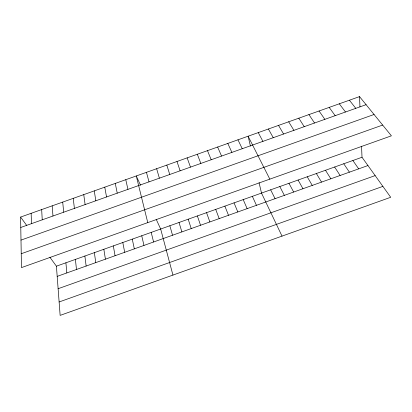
<?xml version="1.0" encoding="UTF-8"?>
<svg xmlns="http://www.w3.org/2000/svg" width="412" height="412" viewBox="0 0 412 412"><rect width="100%" height="100%" fill="white"/><g stroke="black" fill="none" stroke-linecap="round" stroke-linejoin="round"><path stroke-width="0.62" d="M59.122 301.97L382.882 186.379M20.6 217.067L359.532 96.614L391.4 135.826L21.47 267.609L20.6 217.067L26.672 225.395M20.78 227.46L366.088 104.679M20.997 240.103L374.06 114.49M21.233 253.735L382.655 125.068M49.883 257.232L56.413 266.183L362.009 157.26L361.556 146.203M57.186 276.375L367.952 165.552M58.118 288.719L375.152 175.6M349.422 100.209L355.788 108.346M339.308 103.803L345.483 112.007M329.188 107.398L335.172 115.674M362.009 157.26L390.705 197.286L60.137 315.386L56.413 266.183M319.063 110.993L324.862 119.341M352.883 160.515L358.677 168.863M343.762 163.765L349.397 172.17M308.938 114.593L314.547 123.008M334.632 167.02L340.116 175.481M298.808 118.193L304.226 126.675M325.501 170.274L330.831 178.793M288.678 121.792L293.905 130.346M316.37 173.529L321.545 182.104M278.538 125.397L283.58 134.018M307.234 176.784L312.255 185.415M298.092 180.044L302.959 188.732M268.397 129.002L273.249 137.69M288.951 183.299L293.663 192.043M258.257 132.607L262.913 141.368M279.805 186.559L284.362 195.36M269.829 179.138L248.112 136.212L250.439 146.106M270.658 189.819L275.062 198.677M237.961 139.817L242.235 148.717M282.019 236.117L261.507 193.084L259.066 182.712M140.513 185.194L136.269 175.96L147.764 222.619M156.22 219.349L160.665 229.026L172.942 275.087M252.355 196.344L256.449 205.315M227.805 143.428L231.894 152.394M243.198 199.609L247.138 208.637M217.649 147.038L221.543 156.076M234.037 202.874L237.822 211.959M207.488 150.648L211.191 159.753M224.875 206.139L228.506 215.28M197.327 154.258L200.84 163.435M215.713 209.404L219.189 218.602M187.156 157.873L190.478 167.123M206.546 212.674L209.863 221.929M197.374 215.94L200.541 225.256M176.985 161.489L180.116 170.805M188.202 219.21L191.209 228.578M166.814 165.104L169.754 174.492M179.024 222.48L181.877 231.91M156.637 168.719L159.382 178.18M169.847 225.75L172.546 235.237M146.456 172.34L149.01 181.867M151.204 232.399L153.583 241.999M141.738 235.772L143.958 245.428M125.773 179.689L127.936 189.36M132.267 239.145L134.327 248.863M115.272 183.422L117.24 193.161M122.797 242.519L124.697 252.298M104.766 187.151L106.538 196.967M113.321 245.897L115.061 255.734M103.845 249.275L105.42 259.174M94.26 190.89L95.831 200.773M94.363 252.654L95.78 262.609M83.749 194.624L85.119 204.584M84.882 256.037L86.139 266.049M73.233 198.363L74.407 208.39M75.396 259.416L76.488 269.489M62.712 202.101L63.69 212.201M65.905 262.799L66.837 272.929M52.19 205.84L52.968 216.017M41.664 209.579L42.24 219.828M359.532 96.614L359.954 106.893M31.132 213.323L31.513 223.644"/></g></svg>
